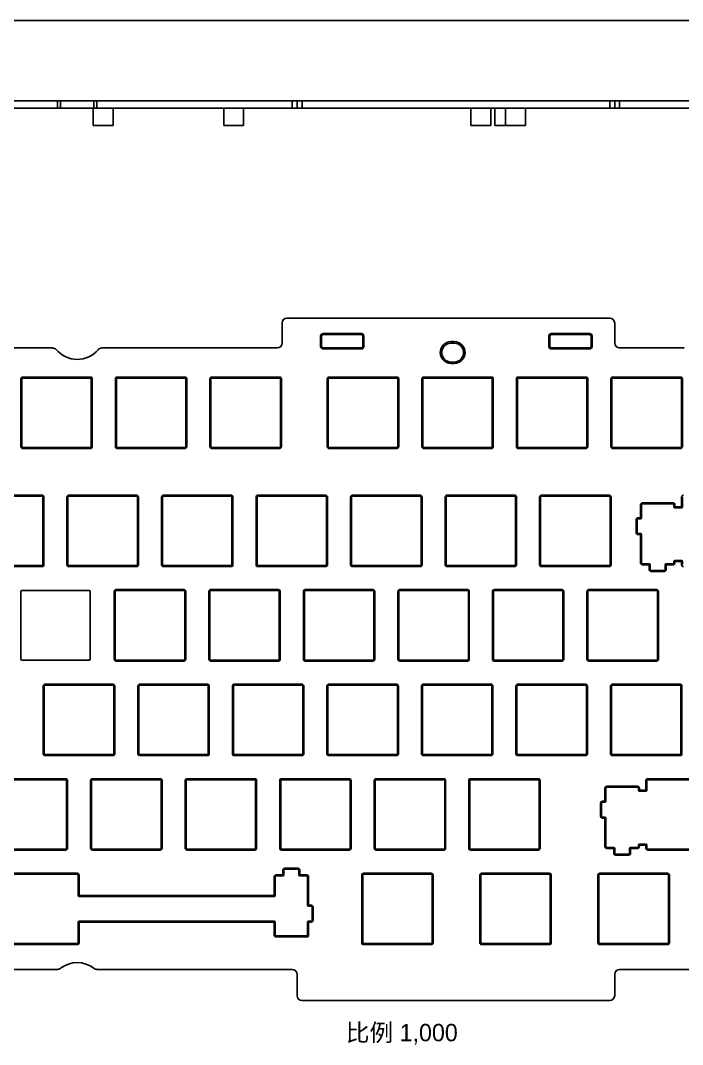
# Model space of a CAD drawing. Header units: millimetres. Extents: x 0 to 594, y 0 to 420.
# Drawn here: x 176 to 309.4, y 213.6 to 420 of the extents above; entities that cross this region are included whole.
import ezdxf

# ---------------------------------------------------------------- set-up
doc = ezdxf.new("R2010")
doc.units = ezdxf.units.MM
doc.header["$LTSCALE"] = 32.67
doc.layers.get('0').update_dxf_attribs({"linetype": 'CONTINUOUS'})
doc.styles.get("Standard").update_dxf_attribs({"font": ''})
doc.styles.get('Standard').set_extended_font_data('Isonorm LT Regular')

msp = doc.modelspace()

# ---------------------------------------------------------------- linework, layer by layer
at = {"color": 7, "linetype": 'Continuous'}
for p, q in [((0, 420), (594, 420)), ((45.51, 403.81), (482.67, 403.81)), ((183.44, 402.31), (183.44, 403.81)), ((184.05, 402.31), (184.05, 403.81)), ((190.77, 403.81), (190.77, 402.31)), ((191.38, 403.81), (191.38, 402.31)), ((230.71, 402.31), (230.71, 403.81)), ((231.71, 402.31), (231.71, 403.81)), ((232.71, 403.81), (232.71, 402.31)), ((294.71, 402.31), (294.71, 403.81)), ((295.71, 403.81), (295.71, 402.31)), ((296.71, 403.81), (296.71, 402.31)), ((45.51, 402.31), (482.67, 402.31)), ((190.63, 402.31), (190.63, 398.81)), ((194.63, 402.31), (194.63, 398.81)), ((216.94, 402.31), (216.94, 398.81)), ((220.94, 402.31), (220.94, 398.81)), ((266.74, 398.81), (266.74, 402.31)), ((270.74, 398.81), (270.74, 402.31)), ((271.57, 398.81), (271.57, 402.31)), ((273.73, 398.81), (273.73, 402.31)), ((277.73, 398.81), (277.73, 402.31)), ((190.63, 398.81), (194.63, 398.81)), ((216.94, 398.81), (220.94, 398.81)), ((266.74, 398.81), (270.74, 398.81)), ((271.57, 398.81), (273.57, 398.81)), ((273.73, 398.81), (277.73, 398.81)), ((229.71, 359.99), (294.71, 359.99)), ((228.71, 358.99), (228.71, 355)), ((295.71, 355), (295.71, 358.99)), ((236.46, 356.39), (236.46, 354.29)), ((236.66, 356.39), (236.46, 356.39)), ((236.66, 356.39), (236.66, 354.29)), ((236.96, 356.69), (236.96, 356.89)), ((244.66, 356.89), (236.96, 356.89)), ((244.66, 356.69), (236.96, 356.69)), ((244.66, 356.69), (244.66, 356.89)), ((244.96, 354.29), (244.96, 356.39)), ((244.96, 356.39), (245.16, 356.39)), ((245.16, 354.29), (245.16, 356.39)), ((262.76, 354.96), (262.76, 355.26)), ((262.76, 355.26), (263.36, 355.26)), ((263.36, 355.26), (263.36, 354.96)), ((282.46, 356.39), (282.46, 354.29)), ((282.66, 356.39), (282.46, 356.39)), ((282.66, 356.39), (282.66, 354.29)), ((282.96, 356.69), (282.96, 356.89)), ((290.66, 356.89), (282.96, 356.89)), ((290.66, 356.69), (282.96, 356.69)), ((290.66, 356.69), (290.66, 356.89)), ((290.96, 354.29), (290.96, 356.39)), ((290.96, 356.39), (291.16, 356.39)), ((291.16, 354.29), (291.16, 356.39)), ((182.43, 354), (163.92, 354)), ((227.71, 354), (192.39, 354)), ((236.66, 354.29), (236.46, 354.29)), ((236.96, 353.99), (236.96, 353.79)), ((236.96, 353.99), (244.66, 353.99)), ((236.96, 353.79), (244.66, 353.79)), ((244.66, 353.99), (244.66, 353.79)), ((244.96, 354.29), (245.16, 354.29)), ((262.76, 354.96), (263.36, 354.96)), ((282.66, 354.29), (282.46, 354.29)), ((282.96, 353.99), (282.96, 353.79)), ((282.96, 353.99), (290.66, 353.99)), ((282.96, 353.79), (290.66, 353.79)), ((290.66, 353.99), (290.66, 353.79)), ((290.96, 354.29), (291.16, 354.29)), ((309.7, 354), (296.71, 354)), ((262.76, 350.86), (262.76, 351.16)), ((263.36, 351.16), (262.76, 351.16)), ((263.36, 351.16), (263.36, 350.86)), ((263.36, 350.86), (262.76, 350.86)), ((176.04, 334.12), (176.04, 347.72)), ((176.04, 347.72), (176.24, 347.72)), ((176.24, 334.12), (176.24, 347.72)), ((176.44, 347.92), (176.44, 348.12)), ((176.44, 348.12), (190.04, 348.12)), ((176.44, 347.92), (190.04, 347.92)), ((190.04, 348.12), (190.04, 347.92)), ((190.24, 347.72), (190.24, 334.12)), ((190.24, 347.72), (190.44, 347.72)), ((190.44, 347.72), (190.44, 334.12)), ((195.09, 334.12), (195.09, 347.72)), ((195.09, 347.72), (195.29, 347.72)), ((195.29, 334.12), (195.29, 347.72)), ((195.49, 347.92), (195.49, 348.12)), ((195.49, 348.12), (209.09, 348.12)), ((195.49, 347.92), (209.09, 347.92)), ((209.09, 348.12), (209.09, 347.92)), ((209.29, 347.72), (209.29, 334.12)), ((209.29, 347.72), (209.49, 347.72)), ((209.49, 347.72), (209.49, 334.12)), ((214.14, 334.12), (214.14, 347.72)), ((214.14, 347.72), (214.34, 347.72)), ((214.34, 334.12), (214.34, 347.72)), ((214.54, 347.92), (214.54, 348.12)), ((214.54, 348.12), (228.14, 348.12)), ((214.54, 347.92), (228.14, 347.92)), ((228.14, 348.12), (228.14, 347.92)), ((228.34, 347.72), (228.34, 334.12)), ((228.34, 347.72), (228.54, 347.72)), ((228.54, 347.72), (228.54, 334.12)), ((237.8, 334.12), (237.8, 347.72)), ((237.8, 347.72), (238, 347.72)), ((238, 334.12), (238, 347.72)), ((238.2, 347.92), (238.2, 348.12)), ((238.2, 348.12), (251.8, 348.12)), ((238.2, 347.92), (251.8, 347.92)), ((251.8, 348.12), (251.8, 347.92)), ((252, 347.72), (252, 334.12)), ((252, 347.72), (252.2, 347.72)), ((252.2, 347.72), (252.2, 334.12)), ((256.85, 334.12), (256.85, 347.72)), ((256.85, 347.72), (257.05, 347.72)), ((257.05, 334.12), (257.05, 347.72)), ((257.25, 347.92), (257.25, 348.12)), ((257.25, 348.12), (270.85, 348.12)), ((257.25, 347.92), (270.85, 347.92)), ((270.85, 348.12), (270.85, 347.92)), ((271.05, 347.72), (271.05, 334.12)), ((271.05, 347.72), (271.25, 347.72)), ((271.25, 347.72), (271.25, 334.12)), ((275.9, 334.12), (275.9, 347.72)), ((275.9, 347.72), (276.1, 347.72)), ((276.1, 334.12), (276.1, 347.72)), ((276.3, 347.92), (276.3, 348.12)), ((276.3, 348.12), (289.9, 348.12)), ((276.3, 347.92), (289.9, 347.92)), ((289.9, 348.12), (289.9, 347.92)), ((290.1, 347.72), (290.1, 334.12)), ((290.1, 347.72), (290.3, 347.72)), ((290.3, 347.72), (290.3, 334.12)), ((294.95, 334.12), (294.95, 347.72)), ((294.95, 347.72), (295.15, 347.72)), ((295.15, 334.12), (295.15, 347.72)), ((295.35, 347.92), (295.35, 348.12)), ((295.35, 348.12), (308.95, 348.12)), ((295.35, 347.92), (308.95, 347.92)), ((308.95, 348.12), (308.95, 347.92)), ((309.15, 347.72), (309.15, 334.12)), ((309.15, 347.72), (309.35, 347.72)), ((309.35, 347.72), (309.35, 334.12)), ((176.24, 334.12), (176.04, 334.12)), ((176.44, 333.72), (176.44, 333.92)), ((190.04, 333.92), (176.44, 333.92)), ((190.04, 333.72), (176.44, 333.72)), ((190.04, 333.92), (190.04, 333.72)), ((190.44, 334.12), (190.24, 334.12)), ((195.29, 334.12), (195.09, 334.12)), ((195.49, 333.72), (195.49, 333.92)), ((209.09, 333.92), (195.49, 333.92)), ((209.09, 333.72), (195.49, 333.72)), ((209.09, 333.92), (209.09, 333.72)), ((209.49, 334.12), (209.29, 334.12)), ((214.34, 334.12), (214.14, 334.12)), ((214.54, 333.72), (214.54, 333.92)), ((228.14, 333.92), (214.54, 333.92)), ((228.14, 333.72), (214.54, 333.72)), ((228.14, 333.92), (228.14, 333.72)), ((228.54, 334.12), (228.34, 334.12)), ((238, 334.12), (237.8, 334.12)), ((238.2, 333.72), (238.2, 333.92)), ((251.8, 333.92), (238.2, 333.92)), ((251.8, 333.72), (238.2, 333.72)), ((251.8, 333.92), (251.8, 333.72)), ((252.2, 334.12), (252, 334.12)), ((257.05, 334.12), (256.85, 334.12)), ((257.25, 333.72), (257.25, 333.92)), ((270.85, 333.92), (257.25, 333.92)), ((270.85, 333.72), (257.25, 333.72)), ((270.85, 333.92), (270.85, 333.72)), ((271.25, 334.12), (271.05, 334.12)), ((276.1, 334.12), (275.9, 334.12)), ((276.3, 333.72), (276.3, 333.92)), ((289.9, 333.92), (276.3, 333.92)), ((289.9, 333.72), (276.3, 333.72)), ((289.9, 333.92), (289.9, 333.72)), ((290.3, 334.12), (290.1, 334.12)), ((295.15, 334.12), (294.95, 334.12)), ((295.35, 333.72), (295.35, 333.92)), ((308.95, 333.92), (295.35, 333.92)), ((308.95, 333.72), (295.35, 333.72)), ((308.95, 333.92), (308.95, 333.72)), ((309.35, 334.12), (309.15, 334.12)), ((166.69, 324.32), (180.29, 324.32)), ((166.69, 324.12), (180.29, 324.12)), ((180.29, 324.32), (180.29, 324.12)), ((185.74, 324.12), (185.74, 324.32)), ((185.74, 324.32), (199.34, 324.32)), ((185.74, 324.12), (199.34, 324.12)), ((199.34, 324.32), (199.34, 324.12)), ((204.79, 324.12), (204.79, 324.32)), ((204.79, 324.32), (218.39, 324.32)), ((204.79, 324.12), (218.39, 324.12)), ((218.39, 324.32), (218.39, 324.12)), ((223.84, 324.12), (223.84, 324.32)), ((223.84, 324.32), (237.44, 324.32)), ((223.84, 324.12), (237.44, 324.12)), ((237.44, 324.32), (237.44, 324.12)), ((242.89, 324.12), (242.89, 324.32)), ((242.89, 324.32), (256.49, 324.32)), ((242.89, 324.12), (256.49, 324.12)), ((256.49, 324.32), (256.49, 324.12)), ((261.94, 324.12), (261.94, 324.32)), ((261.94, 324.32), (275.54, 324.32)), ((261.94, 324.12), (275.54, 324.12)), ((275.54, 324.32), (275.54, 324.12)), ((280.99, 324.12), (280.99, 324.32)), ((280.99, 324.32), (294.59, 324.32)), ((280.99, 324.12), (294.59, 324.12)), ((294.59, 324.32), (294.59, 324.12)), ((180.49, 323.92), (180.49, 310.32)), ((180.49, 323.92), (180.69, 323.92)), ((180.69, 323.92), (180.69, 310.32)), ((185.34, 310.32), (185.34, 323.92)), ((185.34, 323.92), (185.54, 323.92)), ((185.54, 310.32), (185.54, 323.92)), ((199.54, 323.92), (199.54, 310.32)), ((199.54, 323.92), (199.74, 323.92)), ((199.74, 323.92), (199.74, 310.32)), ((204.39, 310.32), (204.39, 323.92)), ((204.39, 323.92), (204.59, 323.92)), ((204.59, 310.32), (204.59, 323.92)), ((218.59, 323.92), (218.59, 310.32)), ((218.59, 323.92), (218.79, 323.92)), ((218.79, 323.92), (218.79, 310.32)), ((223.44, 310.32), (223.44, 323.92)), ((223.44, 323.92), (223.64, 323.92)), ((223.64, 310.32), (223.64, 323.92)), ((237.64, 323.92), (237.64, 310.32)), ((237.64, 323.92), (237.84, 323.92)), ((237.84, 323.92), (237.84, 310.32)), ((242.49, 310.32), (242.49, 323.92)), ((242.49, 323.92), (242.69, 323.92)), ((242.69, 310.32), (242.69, 323.92)), ((256.69, 323.92), (256.69, 310.32)), ((256.69, 323.92), (256.89, 323.92)), ((256.89, 323.92), (256.89, 310.32)), ((261.54, 310.32), (261.54, 323.92)), ((261.54, 323.92), (261.74, 323.92)), ((261.74, 310.32), (261.74, 323.92)), ((275.74, 323.92), (275.74, 310.32)), ((275.74, 323.92), (275.94, 323.92)), ((275.94, 323.92), (275.94, 310.32)), ((280.59, 310.32), (280.59, 323.92)), ((280.59, 323.92), (280.79, 323.92)), ((280.79, 310.32), (280.79, 323.92)), ((294.79, 323.92), (294.79, 310.32)), ((294.79, 323.92), (294.99, 323.92)), ((294.99, 323.92), (294.99, 310.32)), ((300.91, 322.38), (301.11, 322.38)), ((300.91, 322.38), (300.91, 319.58)), ((301.11, 322.38), (301.11, 319.78)), ((307.46, 322.78), (301.31, 322.78)), ((301.31, 322.58), (301.31, 322.78)), ((307.46, 322.58), (301.31, 322.58)), ((307.46, 322.78), (307.46, 322.58)), ((307.66, 322.38), (307.86, 322.38)), ((307.66, 321.98), (307.66, 322.38)), ((307.86, 321.78), (307.86, 322.38)), ((309.18, 323.92), (309.18, 321.78)), ((309.18, 323.92), (309.38, 323.92)), ((309.38, 323.92), (309.38, 321.98)), ((309.38, 321.98), (307.66, 321.98)), ((309.18, 321.78), (307.86, 321.78)), ((300.03, 319.38), (300.23, 319.38)), ((300.03, 319.38), (300.03, 316.77)), ((300.23, 319.38), (300.23, 316.77)), ((301.11, 319.78), (300.43, 319.78)), ((300.43, 319.58), (300.43, 319.78)), ((300.91, 319.58), (300.43, 319.58)), ((300.23, 316.77), (300.03, 316.77)), ((300.43, 316.57), (300.91, 316.57)), ((300.43, 316.37), (300.43, 316.57)), ((300.43, 316.37), (301.11, 316.37)), ((300.91, 316.57), (300.91, 310.67)), ((301.11, 316.37), (301.11, 310.67)), ((180.29, 310.12), (166.69, 310.12)), ((180.29, 309.92), (166.69, 309.92)), ((180.29, 310.12), (180.29, 309.92)), ((180.69, 310.32), (180.49, 310.32)), ((185.54, 310.32), (185.34, 310.32)), ((185.74, 309.92), (185.74, 310.12)), ((199.34, 310.12), (185.74, 310.12)), ((199.34, 309.92), (185.74, 309.92)), ((199.34, 310.12), (199.34, 309.92)), ((199.74, 310.32), (199.54, 310.32)), ((204.59, 310.32), (204.39, 310.32)), ((204.79, 309.92), (204.79, 310.12)), ((218.39, 310.12), (204.79, 310.12)), ((218.39, 309.92), (204.79, 309.92)), ((218.39, 310.12), (218.39, 309.92)), ((218.79, 310.32), (218.59, 310.32)), ((223.64, 310.32), (223.44, 310.32)), ((223.84, 309.92), (223.84, 310.12)), ((237.44, 310.12), (223.84, 310.12)), ((237.44, 309.92), (223.84, 309.92)), ((237.44, 310.12), (237.44, 309.92)), ((237.84, 310.32), (237.64, 310.32)), ((242.69, 310.32), (242.49, 310.32)), ((242.89, 309.92), (242.89, 310.12)), ((256.49, 310.12), (242.89, 310.12)), ((256.49, 309.92), (242.89, 309.92)), ((256.49, 310.12), (256.49, 309.92)), ((256.89, 310.32), (256.69, 310.32)), ((261.74, 310.32), (261.54, 310.32)), ((261.94, 309.92), (261.94, 310.12)), ((275.54, 310.12), (261.94, 310.12)), ((275.54, 309.92), (261.94, 309.92)), ((275.54, 310.12), (275.54, 309.92)), ((275.94, 310.32), (275.74, 310.32)), ((280.79, 310.32), (280.59, 310.32)), ((280.99, 309.92), (280.99, 310.12)), ((294.59, 310.12), (280.99, 310.12)), ((294.59, 309.92), (280.99, 309.92)), ((294.59, 310.12), (294.59, 309.92)), ((294.99, 310.32), (294.79, 310.32)), ((301.11, 310.67), (300.91, 310.67)), ((301.31, 310.47), (302.68, 310.47)), ((301.31, 310.27), (301.31, 310.47)), ((301.31, 310.27), (302.88, 310.27)), ((302.68, 310.47), (302.68, 309.32)), ((302.88, 310.27), (302.88, 309.32)), ((305.88, 310.27), (307.46, 310.27)), ((305.88, 309.32), (305.88, 310.27)), ((306.08, 310.47), (307.46, 310.47)), ((306.08, 309.32), (306.08, 310.47)), ((307.46, 310.47), (307.46, 310.27)), ((307.66, 310.92), (309.38, 310.92)), ((307.66, 310.67), (307.66, 310.92)), ((307.86, 310.67), (307.66, 310.67)), ((307.86, 311.12), (309.18, 311.12)), ((307.86, 310.67), (307.86, 311.12)), ((309.18, 311.12), (309.18, 310.32)), ((309.38, 310.32), (309.18, 310.32)), ((309.38, 310.92), (309.38, 310.32)), ((302.88, 309.32), (302.68, 309.32)), ((303.08, 309.12), (305.68, 309.12)), ((303.08, 308.92), (303.08, 309.12)), ((303.08, 308.92), (305.68, 308.92)), ((305.68, 309.12), (305.68, 308.92)), ((306.08, 309.32), (305.88, 309.32)), ((176.02, 304.87), (176.02, 291.27)), ((189.82, 305.07), (176.22, 305.07)), ((190.02, 291.27), (190.02, 304.87)), ((194.87, 291.27), (194.87, 304.87)), ((194.87, 304.87), (195.07, 304.87)), ((195.07, 291.27), (195.07, 304.87)), ((195.27, 305.07), (195.27, 305.27)), ((195.27, 305.27), (208.87, 305.27)), ((195.27, 305.07), (208.87, 305.07)), ((208.87, 305.27), (208.87, 305.07)), ((209.07, 304.87), (209.07, 291.27)), ((209.07, 304.87), (209.27, 304.87)), ((209.27, 304.87), (209.27, 291.27)), ((213.92, 291.27), (213.92, 304.87)), ((213.92, 304.87), (214.12, 304.87)), ((214.12, 291.27), (214.12, 304.87)), ((214.32, 305.07), (214.32, 305.27)), ((214.32, 305.27), (227.92, 305.27)), ((214.32, 305.07), (227.92, 305.07)), ((227.92, 305.27), (227.92, 305.07)), ((228.12, 304.87), (228.12, 291.27)), ((228.12, 304.87), (228.32, 304.87)), ((228.32, 304.87), (228.32, 291.27)), ((232.97, 291.27), (232.97, 304.87)), ((232.97, 304.87), (233.17, 304.87)), ((233.17, 291.27), (233.17, 304.87)), ((233.37, 305.07), (233.37, 305.27)), ((233.37, 305.27), (246.97, 305.27)), ((233.37, 305.07), (246.97, 305.07)), ((246.97, 305.27), (246.97, 305.07)), ((247.17, 304.87), (247.17, 291.27)), ((247.17, 304.87), (247.37, 304.87)), ((247.37, 304.87), (247.37, 291.27)), ((252.02, 291.27), (252.02, 304.87)), ((252.02, 304.87), (252.22, 304.87)), ((252.22, 291.27), (252.22, 304.87)), ((252.42, 305.07), (252.42, 305.27)), ((252.42, 305.27), (266.02, 305.27)), ((252.42, 305.07), (266.02, 305.07)), ((266.02, 305.27), (266.02, 305.07)), ((266.22, 304.87), (266.22, 291.27)), ((266.22, 304.87), (266.42, 304.87)), ((266.42, 304.87), (266.42, 291.27)), ((271.07, 291.27), (271.07, 304.87)), ((271.07, 304.87), (271.27, 304.87)), ((271.27, 291.27), (271.27, 304.87)), ((271.47, 305.07), (271.47, 305.27)), ((271.47, 305.27), (285.07, 305.27)), ((271.47, 305.07), (285.07, 305.07)), ((285.07, 305.27), (285.07, 305.07)), ((285.27, 304.87), (285.47, 304.87)), ((285.27, 304.87), (285.27, 291.27)), ((285.47, 304.87), (285.47, 291.27)), ((290.12, 304.87), (290.32, 304.87)), ((290.12, 291.27), (290.12, 304.87)), ((290.32, 291.27), (290.32, 304.87)), ((290.52, 305.27), (304.12, 305.27)), ((290.52, 305.07), (290.52, 305.27)), ((290.52, 305.07), (304.12, 305.07)), ((304.12, 305.27), (304.12, 305.07)), ((304.32, 304.87), (304.52, 304.87)), ((304.32, 304.87), (304.32, 291.27)), ((304.52, 304.87), (304.52, 291.27)), ((176.22, 291.07), (189.82, 291.07)), ((195.07, 291.27), (194.87, 291.27)), ((195.27, 290.87), (195.27, 291.07)), ((208.87, 291.07), (195.27, 291.07)), ((208.87, 291.07), (208.87, 290.87)), ((209.27, 291.27), (209.07, 291.27)), ((214.12, 291.27), (213.92, 291.27)), ((214.32, 290.87), (214.32, 291.07)), ((227.92, 291.07), (214.32, 291.07)), ((227.92, 291.07), (227.92, 290.87)), ((228.32, 291.27), (228.12, 291.27)), ((233.17, 291.27), (232.97, 291.27)), ((233.37, 290.87), (233.37, 291.07)), ((246.97, 291.07), (233.37, 291.07)), ((246.97, 291.07), (246.97, 290.87)), ((247.37, 291.27), (247.17, 291.27)), ((252.22, 291.27), (252.02, 291.27)), ((252.42, 290.87), (252.42, 291.07)), ((266.02, 291.07), (252.42, 291.07)), ((266.02, 291.07), (266.02, 290.87)), ((266.42, 291.27), (266.22, 291.27)), ((271.27, 291.27), (271.07, 291.27)), ((285.07, 291.07), (271.47, 291.07)), ((271.47, 290.87), (271.47, 291.07)), ((285.07, 291.07), (285.07, 290.87)), ((285.47, 291.27), (285.27, 291.27)), ((290.32, 291.27), (290.12, 291.27)), ((304.12, 291.07), (290.52, 291.07)), ((290.52, 290.87), (290.52, 291.07)), ((304.12, 291.07), (304.12, 290.87)), ((304.52, 291.27), (304.32, 291.27)), ((208.87, 290.87), (195.27, 290.87)), ((227.92, 290.87), (214.32, 290.87)), ((246.97, 290.87), (233.37, 290.87)), ((266.02, 290.87), (252.42, 290.87)), ((285.07, 290.87), (271.47, 290.87)), ((304.12, 290.87), (290.52, 290.87)), ((180.57, 272.22), (180.57, 285.82)), ((180.57, 285.82), (180.77, 285.82)), ((180.77, 272.22), (180.77, 285.82)), ((180.97, 286.02), (180.97, 286.22)), ((180.97, 286.22), (194.57, 286.22)), ((180.97, 286.02), (194.57, 286.02)), ((194.57, 286.22), (194.57, 286.02)), ((194.77, 285.82), (194.77, 272.22)), ((194.77, 285.82), (194.97, 285.82)), ((194.97, 285.82), (194.97, 272.22)), ((199.62, 272.22), (199.62, 285.82)), ((199.62, 285.82), (199.82, 285.82)), ((199.82, 272.22), (199.82, 285.82)), ((200.02, 286.02), (200.02, 286.22)), ((200.02, 286.22), (213.62, 286.22)), ((200.02, 286.02), (213.62, 286.02)), ((213.62, 286.22), (213.62, 286.02)), ((213.82, 285.82), (213.82, 272.22)), ((213.82, 285.82), (214.02, 285.82)), ((214.02, 285.82), (214.02, 272.22)), ((218.67, 272.22), (218.67, 285.82)), ((218.67, 285.82), (218.87, 285.82)), ((218.87, 272.22), (218.87, 285.82)), ((219.07, 286.02), (219.07, 286.22)), ((219.07, 286.22), (232.67, 286.22)), ((219.07, 286.02), (232.67, 286.02)), ((232.67, 286.22), (232.67, 286.02)), ((232.87, 285.82), (232.87, 272.22)), ((232.87, 285.82), (233.07, 285.82)), ((233.07, 285.82), (233.07, 272.22)), ((237.72, 272.22), (237.72, 285.82)), ((237.72, 285.82), (237.92, 285.82)), ((237.92, 272.22), (237.92, 285.82)), ((238.12, 286.02), (238.12, 286.22)), ((238.12, 286.22), (251.72, 286.22)), ((238.12, 286.02), (251.72, 286.02)), ((251.72, 286.22), (251.72, 286.02)), ((251.92, 285.82), (251.92, 272.22)), ((251.92, 285.82), (252.12, 285.82)), ((252.12, 285.82), (252.12, 272.22)), ((256.77, 272.22), (256.77, 285.82)), ((256.77, 285.82), (256.97, 285.82)), ((256.97, 272.22), (256.97, 285.82)), ((257.17, 286.02), (257.17, 286.22)), ((257.17, 286.22), (270.77, 286.22)), ((257.17, 286.02), (270.77, 286.02)), ((270.77, 286.22), (270.77, 286.02)), ((270.97, 285.82), (271.17, 285.82)), ((270.97, 285.82), (270.97, 272.22)), ((271.17, 285.82), (271.17, 272.22)), ((275.82, 285.82), (276.02, 285.82)), ((275.82, 272.22), (275.82, 285.82)), ((276.02, 272.22), (276.02, 285.82)), ((276.22, 286.22), (289.82, 286.22)), ((276.22, 286.02), (276.22, 286.22)), ((276.22, 286.02), (289.82, 286.02)), ((289.82, 286.22), (289.82, 286.02)), ((290.02, 285.82), (290.22, 285.82)), ((290.02, 285.82), (290.02, 272.22)), ((290.22, 285.82), (290.22, 272.22)), ((294.87, 285.82), (295.07, 285.82)), ((294.87, 285.82), (294.87, 272.22)), ((295.07, 285.82), (295.07, 272.22)), ((308.87, 286.22), (295.27, 286.22)), ((295.27, 286.02), (295.27, 286.22)), ((308.87, 286.02), (295.27, 286.02)), ((308.87, 286.22), (308.87, 286.02)), ((309.07, 285.82), (309.27, 285.82)), ((309.07, 272.22), (309.07, 285.82)), ((309.27, 272.22), (309.27, 285.82)), ((180.77, 272.22), (180.57, 272.22)), ((180.97, 271.82), (180.97, 272.02)), ((194.57, 272.02), (180.97, 272.02)), ((194.57, 271.82), (180.97, 271.82)), ((194.57, 272.02), (194.57, 271.82)), ((194.97, 272.22), (194.77, 272.22)), ((199.82, 272.22), (199.62, 272.22)), ((200.02, 271.82), (200.02, 272.02)), ((213.62, 272.02), (200.02, 272.02)), ((213.62, 271.82), (200.02, 271.82)), ((213.62, 272.02), (213.62, 271.82)), ((214.02, 272.22), (213.82, 272.22)), ((218.87, 272.22), (218.67, 272.22)), ((219.07, 271.82), (219.07, 272.02)), ((232.67, 272.02), (219.07, 272.02)), ((232.67, 271.82), (219.07, 271.82)), ((232.67, 272.02), (232.67, 271.82)), ((233.07, 272.22), (232.87, 272.22)), ((237.92, 272.22), (237.72, 272.22)), ((238.12, 271.82), (238.12, 272.02)), ((251.72, 272.02), (238.12, 272.02)), ((251.72, 271.82), (238.12, 271.82)), ((251.72, 272.02), (251.72, 271.82)), ((252.12, 272.22), (251.92, 272.22)), ((256.97, 272.22), (256.77, 272.22)), ((270.77, 272.02), (257.17, 272.02)), ((257.17, 271.82), (257.17, 272.02)), ((270.77, 271.82), (257.17, 271.82)), ((270.77, 272.02), (270.77, 271.82)), ((271.17, 272.22), (270.97, 272.22)), ((276.02, 272.22), (275.82, 272.22)), ((289.82, 272.02), (276.22, 272.02)), ((276.22, 271.82), (276.22, 272.02)), ((289.82, 271.82), (276.22, 271.82)), ((289.82, 272.02), (289.82, 271.82)), ((290.22, 272.22), (290.02, 272.22)), ((295.07, 272.22), (294.87, 272.22)), ((295.27, 272.02), (308.87, 272.02)), ((295.27, 271.82), (295.27, 272.02)), ((295.27, 271.82), (308.87, 271.82)), ((308.87, 272.02), (308.87, 271.82)), ((309.27, 272.22), (309.07, 272.22)), ((171.45, 267.17), (185.05, 267.17)), ((171.45, 266.97), (185.05, 266.97)), ((185.05, 267.17), (185.05, 266.97)), ((185.25, 266.77), (185.25, 253.17)), ((185.25, 266.77), (185.45, 266.77)), ((185.45, 266.77), (185.45, 253.17)), ((190.1, 253.17), (190.1, 266.77)), ((190.1, 266.77), (190.3, 266.77)), ((190.3, 253.17), (190.3, 266.77)), ((190.5, 266.97), (190.5, 267.17)), ((190.5, 267.17), (204.1, 267.17)), ((190.5, 266.97), (204.1, 266.97)), ((204.1, 267.17), (204.1, 266.97)), ((204.3, 266.77), (204.3, 253.17)), ((204.3, 266.77), (204.5, 266.77)), ((204.5, 266.77), (204.5, 253.17)), ((209.15, 253.17), (209.15, 266.77)), ((209.15, 266.77), (209.35, 266.77)), ((209.35, 253.17), (209.35, 266.77)), ((209.55, 266.97), (209.55, 267.17)), ((209.55, 267.17), (223.15, 267.17)), ((209.55, 266.97), (223.15, 266.97)), ((223.15, 267.17), (223.15, 266.97)), ((223.35, 266.77), (223.35, 253.17)), ((223.35, 266.77), (223.55, 266.77)), ((223.55, 266.77), (223.55, 253.17)), ((228.2, 253.17), (228.2, 266.77)), ((228.2, 266.77), (228.4, 266.77)), ((228.4, 253.17), (228.4, 266.77)), ((228.6, 266.97), (228.6, 267.17)), ((228.6, 267.17), (242.2, 267.17)), ((228.6, 266.97), (242.2, 266.97)), ((242.2, 267.17), (242.2, 266.97)), ((242.4, 266.77), (242.4, 253.17)), ((242.4, 266.77), (242.6, 266.77)), ((242.6, 266.77), (242.6, 253.17)), ((247.25, 253.17), (247.25, 266.77)), ((247.25, 266.77), (247.45, 266.77)), ((247.45, 253.17), (247.45, 266.77)), ((247.65, 266.97), (247.65, 267.17)), ((247.65, 267.17), (261.25, 267.17)), ((247.65, 266.97), (261.25, 266.97)), ((261.25, 267.17), (261.25, 266.97)), ((261.45, 266.77), (261.65, 266.77)), ((261.45, 266.77), (261.45, 253.17)), ((261.65, 266.77), (261.65, 253.17)), ((266.3, 266.77), (266.5, 266.77)), ((266.3, 253.17), (266.3, 266.77)), ((266.5, 253.17), (266.5, 266.77)), ((266.7, 267.17), (280.3, 267.17)), ((266.7, 266.97), (266.7, 267.17)), ((266.7, 266.97), (280.3, 266.97)), ((280.3, 267.17), (280.3, 266.97)), ((280.5, 266.77), (280.7, 266.77)), ((280.5, 266.77), (280.5, 253.17)), ((280.7, 266.77), (280.7, 253.17)), ((302.22, 266.77), (302.02, 266.77)), ((302.02, 266.77), (302.02, 264.63)), ((302.22, 266.77), (302.22, 264.83)), ((316.02, 267.17), (302.42, 267.17)), ((302.42, 266.97), (302.42, 267.17)), ((316.02, 266.97), (302.42, 266.97)), ((293.94, 265.23), (293.74, 265.23)), ((293.74, 265.23), (293.74, 262.43)), ((293.94, 265.23), (293.94, 262.63)), ((300.29, 265.63), (294.14, 265.63)), ((294.14, 265.43), (294.14, 265.63)), ((300.29, 265.43), (294.14, 265.43)), ((300.29, 265.43), (300.29, 265.63)), ((300.49, 265.23), (300.69, 265.23)), ((300.49, 264.83), (300.49, 265.23)), ((302.22, 264.83), (300.49, 264.83)), ((300.69, 264.83), (300.69, 265.23)), ((302.02, 264.63), (300.69, 264.63)), ((293.07, 262.23), (292.87, 262.23)), ((292.87, 262.23), (292.87, 259.62)), ((293.07, 262.23), (293.07, 259.62)), ((293.94, 262.63), (293.27, 262.63)), ((293.27, 262.43), (293.27, 262.63)), ((293.74, 262.43), (293.27, 262.43)), ((293.07, 259.62), (292.87, 259.62)), ((293.27, 259.42), (293.74, 259.42)), ((293.27, 259.42), (293.27, 259.22)), ((293.27, 259.22), (293.94, 259.22)), ((293.74, 259.42), (293.74, 253.52)), ((293.94, 259.22), (293.94, 253.52)), ((300.69, 253.97), (302.02, 253.97)), ((300.69, 253.52), (300.69, 253.97)), ((185.05, 252.97), (171.45, 252.97)), ((185.05, 252.77), (171.45, 252.77)), ((185.05, 252.97), (185.05, 252.77)), ((185.45, 253.17), (185.25, 253.17)), ((190.3, 253.17), (190.1, 253.17)), ((190.5, 252.77), (190.5, 252.97)), ((204.1, 252.97), (190.5, 252.97)), ((204.1, 252.77), (190.5, 252.77)), ((204.1, 252.97), (204.1, 252.77)), ((204.5, 253.17), (204.3, 253.17)), ((209.35, 253.17), (209.15, 253.17)), ((209.55, 252.77), (209.55, 252.97)), ((223.15, 252.97), (209.55, 252.97)), ((223.15, 252.77), (209.55, 252.77)), ((223.15, 252.97), (223.15, 252.77)), ((223.55, 253.17), (223.35, 253.17)), ((228.4, 253.17), (228.2, 253.17)), ((228.6, 252.77), (228.6, 252.97)), ((242.2, 252.97), (228.6, 252.97)), ((242.2, 252.77), (228.6, 252.77)), ((242.2, 252.97), (242.2, 252.77)), ((242.6, 253.17), (242.4, 253.17)), ((247.45, 253.17), (247.25, 253.17)), ((261.25, 252.97), (247.65, 252.97)), ((247.65, 252.77), (247.65, 252.97)), ((261.25, 252.77), (247.65, 252.77)), ((261.25, 252.97), (261.25, 252.77)), ((261.65, 253.17), (261.45, 253.17)), ((266.5, 253.17), (266.3, 253.17)), ((280.3, 252.97), (266.7, 252.97)), ((266.7, 252.77), (266.7, 252.97)), ((280.3, 252.77), (266.7, 252.77)), ((280.3, 252.97), (280.3, 252.77)), ((280.7, 253.17), (280.5, 253.17)), ((293.94, 253.52), (293.74, 253.52)), ((294.14, 253.32), (295.52, 253.32)), ((294.14, 253.32), (294.14, 253.12)), ((294.14, 253.12), (295.72, 253.12)), ((295.52, 253.32), (295.52, 252.17)), ((295.72, 252.17), (295.52, 252.17)), ((295.72, 253.12), (295.72, 252.17)), ((295.92, 251.97), (298.52, 251.97)), ((295.92, 251.97), (295.92, 251.77)), ((298.52, 251.97), (298.52, 251.77)), ((298.72, 253.12), (300.29, 253.12)), ((298.72, 252.17), (298.72, 253.12)), ((298.72, 252.17), (298.92, 252.17)), ((298.92, 253.32), (300.29, 253.32)), ((298.92, 252.17), (298.92, 253.32)), ((300.29, 253.32), (300.29, 253.12)), ((300.49, 253.77), (302.22, 253.77)), ((300.49, 253.52), (300.49, 253.77)), ((300.49, 253.52), (300.69, 253.52)), ((302.02, 253.77), (302.02, 253.17)), ((302.22, 253.17), (302.02, 253.17)), ((302.22, 253.77), (302.22, 253.17)), ((302.42, 252.97), (316.02, 252.97)), ((302.42, 252.97), (302.42, 252.77)), ((302.42, 252.77), (316.02, 252.77)), ((295.92, 251.77), (298.52, 251.77)), ((187.37, 248.12), (173.77, 248.12)), ((187.37, 247.92), (173.77, 247.92)), ((187.37, 248.12), (187.37, 247.92)), ((187.57, 243.62), (187.57, 247.72)), ((187.57, 247.72), (187.77, 247.72)), ((187.77, 243.42), (187.77, 247.72)), ((227.49, 247.58), (227.49, 247.78)), ((229.07, 247.78), (227.49, 247.78)), ((228.87, 248.73), (228.87, 247.58)), ((228.87, 248.73), (229.07, 248.73)), ((229.07, 248.73), (229.07, 247.78)), ((229.27, 248.93), (229.27, 249.13)), ((231.87, 249.13), (229.27, 249.13)), ((231.87, 248.93), (229.27, 248.93)), ((231.87, 249.13), (231.87, 248.93)), ((232.07, 247.78), (232.07, 248.73)), ((232.07, 248.73), (232.27, 248.73)), ((233.64, 247.78), (232.07, 247.78)), ((232.27, 247.58), (232.27, 248.73)), ((233.64, 247.78), (233.64, 247.58)), ((244.73, 247.72), (244.93, 247.72)), ((244.73, 247.72), (244.73, 234.12)), ((244.93, 247.72), (244.93, 234.12)), ((258.73, 248.12), (245.13, 248.12)), ((245.13, 247.92), (245.13, 248.12)), ((258.73, 247.92), (245.13, 247.92)), ((258.73, 248.12), (258.73, 247.92)), ((258.93, 247.72), (259.13, 247.72)), ((258.93, 234.12), (258.93, 247.72)), ((259.13, 234.12), (259.13, 247.72)), ((268.53, 247.72), (268.73, 247.72)), ((268.53, 247.72), (268.53, 234.12)), ((268.73, 247.72), (268.73, 234.12)), ((282.53, 248.12), (268.93, 248.12)), ((268.93, 247.92), (268.93, 248.12)), ((282.53, 247.92), (268.93, 247.92)), ((282.53, 248.12), (282.53, 247.92)), ((282.73, 247.72), (282.93, 247.72)), ((282.73, 234.12), (282.73, 247.72)), ((282.93, 234.12), (282.93, 247.72)), ((292.33, 247.72), (292.53, 247.72)), ((292.33, 247.72), (292.33, 234.12)), ((292.53, 247.72), (292.53, 234.12)), ((306.33, 248.12), (292.73, 248.12)), ((292.73, 247.92), (292.73, 248.12)), ((306.33, 247.92), (292.73, 247.92)), ((306.33, 248.12), (306.33, 247.92)), ((306.53, 247.72), (306.73, 247.72)), ((306.53, 234.12), (306.53, 247.72)), ((306.73, 234.12), (306.73, 247.72)), ((227.09, 247.38), (227.29, 247.38)), ((227.09, 247.38), (227.09, 243.42)), ((227.29, 247.38), (227.29, 243.62)), ((228.87, 247.58), (227.49, 247.58)), ((233.64, 247.58), (232.27, 247.58)), ((233.84, 247.38), (234.04, 247.38)), ((233.84, 241.68), (233.84, 247.38)), ((234.04, 241.48), (234.04, 247.38)), ((187.57, 243.62), (227.29, 243.62)), ((227.09, 243.42), (187.77, 243.42)), ((234.52, 241.68), (233.84, 241.68)), ((234.52, 241.68), (234.52, 241.48)), ((234.52, 241.48), (234.04, 241.48)), ((234.72, 241.28), (234.92, 241.28)), ((234.72, 238.67), (234.72, 241.28)), ((234.92, 238.67), (234.92, 241.28)), ((187.57, 234.12), (187.57, 238.22)), ((187.57, 238.22), (227.29, 238.22)), ((187.77, 234.12), (187.77, 238.42)), ((187.77, 238.42), (227.09, 238.42)), ((227.09, 238.42), (227.09, 235.67)), ((227.29, 238.22), (227.29, 235.67)), ((233.84, 238.27), (234.52, 238.27)), ((233.84, 235.67), (233.84, 238.27)), ((234.04, 238.47), (234.52, 238.47)), ((234.04, 235.67), (234.04, 238.47)), ((234.52, 238.47), (234.52, 238.27)), ((234.92, 238.67), (234.72, 238.67)), ((227.29, 235.67), (227.09, 235.67)), ((227.49, 235.47), (233.64, 235.47)), ((227.49, 235.27), (227.49, 235.47)), ((233.64, 235.47), (233.64, 235.27)), ((234.04, 235.67), (233.84, 235.67)), ((173.77, 233.92), (187.37, 233.92)), ((173.77, 233.72), (187.37, 233.72)), ((187.37, 233.92), (187.37, 233.72)), ((187.77, 234.12), (187.57, 234.12)), ((227.49, 235.27), (233.64, 235.27)), ((244.93, 234.12), (244.73, 234.12)), ((245.13, 233.92), (258.73, 233.92)), ((245.13, 233.72), (245.13, 233.92)), ((245.13, 233.72), (258.73, 233.72)), ((258.73, 233.92), (258.73, 233.72)), ((259.13, 234.12), (258.93, 234.12)), ((268.73, 234.12), (268.53, 234.12)), ((268.93, 233.92), (282.53, 233.92)), ((268.93, 233.72), (268.93, 233.92)), ((268.93, 233.72), (282.53, 233.72)), ((282.53, 233.92), (282.53, 233.72)), ((282.93, 234.12), (282.73, 234.12)), ((292.53, 234.12), (292.33, 234.12)), ((292.73, 233.92), (306.33, 233.92)), ((292.73, 233.72), (292.73, 233.92)), ((292.73, 233.72), (306.33, 233.72)), ((306.33, 233.92), (306.33, 233.72)), ((306.73, 234.12), (306.53, 234.12)), ((131.86, 228.74), (183.44, 228.74)), ((191.38, 228.74), (230.71, 228.74)), ((231.71, 227.74), (231.71, 223.46)), ((295.71, 223.46), (295.71, 227.74)), ((296.71, 228.74), (336.24, 228.74)), ((232.71, 222.46), (294.71, 222.46))]:
    msp.add_line(p, q, dxfattribs=at)
for centre, radius, start, end in [((229.71, 358.99), 1, 90, 180), ((294.71, 358.99), 1, 0, 90), ((236.96, 356.39), 0.5, 90, 179.9999), ((236.96, 356.39), 0.3, 90, 180), ((244.66, 356.39), 0.5, 0, 89.9999), ((244.66, 356.39), 0.3, 0, 90), ((262.76, 353.06), 2.2, 90, 270), ((263.36, 353.06), 2.2, 270, 90), ((282.96, 356.39), 0.5, 90, 179.9999), ((282.96, 356.39), 0.3, 90, 180), ((290.66, 356.39), 0.5, 0, 89.9999), ((290.66, 356.39), 0.3, 0, 90), ((182.43, 353), 1, 40.0457, 90), ((187.41, 357.18), 5.5, 220.0457, 319.9543), ((192.39, 353), 1, 90, 139.9543), ((227.71, 355), 1, 270, 360), ((236.96, 354.29), 0.5, 180, 269.9999), ((236.96, 354.29), 0.3, 180, 270), ((244.66, 354.29), 0.5, 270, 359.9999), ((244.66, 354.29), 0.3, 270, 360), ((262.76, 353.06), 1.9, 90, 270), ((263.36, 353.06), 1.9, 270, 90), ((282.96, 354.29), 0.5, 180, 269.9999), ((282.96, 354.29), 0.3, 180, 270), ((290.66, 354.29), 0.5, 270, 359.9999), ((290.66, 354.29), 0.3, 270, 360), ((296.71, 355), 1, 180, 270), ((176.44, 347.72), 0.4, 90.0008, 179.9992), ((176.44, 347.72), 0.2, 90, 180), ((190.04, 347.72), 0.4, 0.0008, 89.9992), ((190.04, 347.72), 0.2, 0.0001, 90), ((195.49, 347.72), 0.4, 90.0008, 179.9992), ((195.49, 347.72), 0.2, 90.0001, 180), ((209.09, 347.72), 0.4, 0.0008, 89.9992), ((209.09, 347.72), 0.2, 0.0001, 90), ((214.54, 347.72), 0.4, 90.0008, 179.9992), ((214.54, 347.72), 0.2, 90, 180), ((228.14, 347.72), 0.4, 0.0008, 89.9992), ((228.14, 347.72), 0.2, 0.0001, 90), ((238.2, 347.72), 0.4, 90.0008, 179.9992), ((238.2, 347.72), 0.2, 90, 180), ((251.8, 347.72), 0.4, 0.0008, 89.9992), ((251.8, 347.72), 0.2, 0.0001, 90), ((257.25, 347.72), 0.4, 90.0008, 179.9992), ((257.25, 347.72), 0.2, 90.0001, 180), ((270.85, 347.72), 0.4, 0.0008, 89.9992), ((270.85, 347.72), 0.2, 0.0001, 90), ((276.3, 347.72), 0.4, 90.0008, 179.9992), ((276.3, 347.72), 0.2, 90.0001, 180), ((289.9, 347.72), 0.4, 0.0008, 89.9992), ((289.9, 347.72), 0.2, 0.0001, 90), ((295.35, 347.72), 0.4, 90.0008, 179.9992), ((295.35, 347.72), 0.2, 90.0001, 180), ((308.95, 347.72), 0.4, 0.0008, 89.9992), ((308.95, 347.72), 0.2, 0.0001, 90), ((176.44, 334.12), 0.4, 180.0008, 269.9992), ((176.44, 334.12), 0.2, 180.0001, 270), ((190.04, 334.12), 0.4, 270.0008, 359.9992), ((190.04, 334.12), 0.2, 270.0001, 360), ((195.49, 334.12), 0.4, 180.0008, 269.9992), ((195.49, 334.12), 0.2, 180, 270), ((209.09, 334.12), 0.4, 270.0008, 359.9992), ((209.09, 334.12), 0.2, 270.0001, 360), ((214.54, 334.12), 0.4, 180.0008, 269.9992), ((214.54, 334.12), 0.2, 180.0001, 270), ((228.14, 334.12), 0.4, 270.0008, 359.9992), ((228.14, 334.12), 0.2, 270.0001, 360), ((238.2, 334.12), 0.4, 180.0008, 269.9992), ((238.2, 334.12), 0.2, 180.0001, 270), ((251.8, 334.12), 0.4, 270.0008, 359.9992), ((251.8, 334.12), 0.2, 270.0001, 360), ((257.25, 334.12), 0.4, 180.0008, 269.9992), ((257.25, 334.12), 0.2, 180.0001, 270), ((270.85, 334.12), 0.4, 270.0008, 359.9992), ((270.85, 334.12), 0.2, 270, 360), ((276.3, 334.12), 0.4, 180.0008, 269.9992), ((276.3, 334.12), 0.2, 180.0001, 270), ((289.9, 334.12), 0.4, 270.0008, 359.9992), ((289.9, 334.12), 0.2, 270, 360), ((295.35, 334.12), 0.4, 180.0008, 269.9992), ((295.35, 334.12), 0.2, 180.0001, 270), ((308.95, 334.12), 0.4, 270.0008, 359.9992), ((308.95, 334.12), 0.2, 270, 360), ((180.29, 323.92), 0.4, 0.0008, 89.9992), ((180.29, 323.92), 0.2, 0.0001, 90), ((185.74, 323.92), 0.4, 90.0008, 179.9992), ((185.74, 323.92), 0.2, 90.0001, 180), ((199.34, 323.92), 0.4, 0.0008, 89.9992), ((199.34, 323.92), 0.2, 0.0001, 90), ((204.79, 323.92), 0.4, 90.0008, 179.9992), ((204.79, 323.92), 0.2, 90.0001, 180), ((218.39, 323.92), 0.4, 0.0008, 89.9992), ((218.39, 323.92), 0.2, 0.0001, 90), ((223.84, 323.92), 0.4, 90.0008, 179.9992), ((223.84, 323.92), 0.2, 90.0001, 180), ((237.44, 323.92), 0.4, 0.0008, 89.9992), ((237.44, 323.92), 0.2, 0.0001, 90), ((242.89, 323.92), 0.4, 90.0008, 179.9992), ((242.89, 323.92), 0.2, 90.0001, 180), ((256.49, 323.92), 0.4, 0.0008, 89.9992), ((256.49, 323.92), 0.2, 0.0001, 90), ((261.94, 323.92), 0.4, 90.0008, 179.9992), ((261.94, 323.92), 0.2, 90.0001, 180), ((275.54, 323.92), 0.4, 0.0008, 89.9992), ((275.54, 323.92), 0.2, 0.0001, 90), ((280.99, 323.92), 0.4, 90.0008, 179.9992), ((280.99, 323.92), 0.2, 90.0001, 180), ((294.59, 323.92), 0.4, 0.0008, 89.9992), ((294.59, 323.92), 0.2, 0.0001, 90), ((309.58, 323.92), 0.4, 90.0008, 179.9965), ((301.31, 322.38), 0.4, 90.0008, 179.9973), ((301.31, 322.38), 0.2, 90, 180), ((307.46, 322.38), 0.4, 0.0043, 89.9992), ((307.46, 322.38), 0.2, 0.0004, 90), ((307.86, 321.98), 0.2, 180, 269.9985), ((309.18, 321.98), 0.2, 270.0009, 360), ((300.43, 319.38), 0.4, 90.0046, 179.9992), ((300.43, 319.38), 0.2, 90.0012, 180), ((300.91, 319.78), 0.2, 270, 359.9985), ((300.43, 316.77), 0.4, 180.0008, 269.9976), ((300.43, 316.77), 0.2, 180.0002, 269.9998), ((300.91, 316.37), 0.2, 0, 89.9985), ((180.29, 310.32), 0.4, 270.0008, 359.9992), ((180.29, 310.32), 0.2, 270.0001, 360), ((185.74, 310.32), 0.4, 180.0008, 269.9992), ((185.74, 310.32), 0.2, 180, 270), ((199.34, 310.32), 0.4, 270.0008, 359.9992), ((199.34, 310.32), 0.2, 270.0001, 360), ((204.79, 310.32), 0.4, 180.0008, 269.9992), ((204.79, 310.32), 0.2, 180, 270), ((218.39, 310.32), 0.4, 270.0008, 359.9992), ((218.39, 310.32), 0.2, 270.0001, 360), ((223.84, 310.32), 0.4, 180.0008, 269.9992), ((223.84, 310.32), 0.2, 180, 270), ((237.44, 310.32), 0.4, 270.0008, 359.9992), ((237.44, 310.32), 0.2, 270.0001, 360), ((242.89, 310.32), 0.4, 180.0008, 269.9992), ((242.89, 310.32), 0.2, 180, 270), ((256.49, 310.32), 0.4, 270.0008, 359.9992), ((256.49, 310.32), 0.2, 270.0001, 360), ((261.94, 310.32), 0.4, 180.0008, 269.9992), ((261.94, 310.32), 0.2, 180, 270), ((275.54, 310.32), 0.4, 270.0008, 359.9992), ((275.54, 310.32), 0.2, 270.0001, 360), ((280.99, 310.32), 0.4, 180.0008, 269.9992), ((280.99, 310.32), 0.2, 180, 270), ((294.59, 310.32), 0.4, 270.0008, 359.9992), ((294.59, 310.32), 0.2, 270.0001, 360), ((301.31, 310.67), 0.4, 180.0043, 269.9973), ((301.31, 310.67), 0.2, 180.0002, 270), ((302.68, 310.27), 0.2, 0, 89.9985), ((306.08, 310.27), 0.2, 90, 179.9997), ((307.46, 310.67), 0.4, 270.0029, 359.9973), ((307.46, 310.67), 0.2, 270.0003, 360), ((307.86, 310.92), 0.2, 90, 179.9997), ((309.18, 310.92), 0.2, 0, 89.9983), ((309.58, 310.32), 0.4, 180.005, 269.9992), ((303.08, 309.32), 0.4, 180.0046, 269.9992), ((303.08, 309.32), 0.2, 180.0004, 270), ((305.68, 309.32), 0.4, 270.0008, 359.9976), ((305.68, 309.32), 0.2, 270.0008, 360), ((176.22, 304.87), 0.2, 90, 180), ((189.82, 304.87), 0.2, 0, 90), ((195.27, 304.87), 0.4, 90.0008, 179.9992), ((195.27, 304.87), 0.2, 90.0001, 180), ((208.87, 304.87), 0.4, 0.0008, 89.9992), ((208.87, 304.87), 0.2, 0.0001, 90), ((214.32, 304.87), 0.4, 90.0008, 179.9992), ((214.32, 304.87), 0.2, 90.0001, 180), ((227.92, 304.87), 0.4, 0.0008, 89.9992), ((227.92, 304.87), 0.2, 0.0001, 90), ((233.37, 304.87), 0.4, 90.0008, 179.9992), ((233.37, 304.87), 0.2, 90, 180), ((246.97, 304.87), 0.4, 0.0008, 89.9992), ((246.97, 304.87), 0.2, 0.0001, 90), ((252.42, 304.87), 0.4, 90.0008, 179.9992), ((252.42, 304.87), 0.2, 90.0001, 180), ((266.02, 304.87), 0.4, 0.0008, 89.9992), ((266.02, 304.87), 0.2, 0.0001, 90), ((271.47, 304.87), 0.4, 90.0008, 179.9992), ((271.47, 304.87), 0.2, 90.0001, 180), ((285.07, 304.87), 0.4, 0.0008, 89.9992), ((285.07, 304.87), 0.2, 0.0001, 90), ((290.52, 304.87), 0.4, 90.0008, 179.9992), ((290.52, 304.87), 0.2, 90.0001, 180), ((304.12, 304.87), 0.4, 0.0008, 89.9992), ((304.12, 304.87), 0.2, 0.0001, 90), ((176.22, 291.27), 0.2, 180, 270), ((189.82, 291.27), 0.2, 270, 360), ((195.27, 291.27), 0.4, 180.0008, 269.9992), ((195.27, 291.27), 0.2, 180, 270), ((208.87, 291.27), 0.4, 270.0008, 359.9992), ((208.87, 291.27), 0.2, 270.0001, 360), ((214.32, 291.27), 0.4, 180.0008, 269.9992), ((214.32, 291.27), 0.2, 180, 270), ((227.92, 291.27), 0.4, 270.0008, 359.9992), ((227.92, 291.27), 0.2, 270.0001, 360), ((233.37, 291.27), 0.4, 180.0008, 269.9992), ((233.37, 291.27), 0.2, 180.0001, 270), ((246.97, 291.27), 0.4, 270.0008, 359.9992), ((246.97, 291.27), 0.2, 270.0001, 360), ((252.42, 291.27), 0.4, 180.0008, 269.9992), ((252.42, 291.27), 0.2, 180, 270), ((266.02, 291.27), 0.4, 270.0008, 359.9992), ((266.02, 291.27), 0.2, 270.0001, 360), ((271.47, 291.27), 0.4, 180.0008, 269.9992), ((271.47, 291.27), 0.2, 180, 270), ((285.07, 291.27), 0.4, 270.0008, 359.9992), ((285.07, 291.27), 0.2, 270.0001, 360), ((290.52, 291.27), 0.4, 180.0008, 269.9992), ((290.52, 291.27), 0.2, 180, 270), ((304.12, 291.27), 0.4, 270.0008, 359.9992), ((304.12, 291.27), 0.2, 270.0001, 360), ((180.97, 285.82), 0.4, 90.0008, 179.9992), ((180.97, 285.82), 0.2, 90.0001, 180), ((194.57, 285.82), 0.4, 0.0008, 89.9992), ((194.57, 285.82), 0.2, 0.0001, 90), ((200.02, 285.82), 0.4, 90.0008, 179.9992), ((200.02, 285.82), 0.2, 90.0001, 180), ((213.62, 285.82), 0.4, 0.0008, 89.9992), ((213.62, 285.82), 0.2, 0.0001, 90), ((219.07, 285.82), 0.4, 90.0008, 179.9992), ((219.07, 285.82), 0.2, 90.0001, 180), ((232.67, 285.82), 0.4, 0.0008, 89.9992), ((232.67, 285.82), 0.2, 0.0001, 90), ((238.12, 285.82), 0.4, 90.0008, 179.9992), ((238.12, 285.82), 0.2, 90, 180), ((251.72, 285.82), 0.4, 0.0008, 89.9992), ((251.72, 285.82), 0.2, 0.0001, 90), ((257.17, 285.82), 0.4, 90.0008, 179.9992), ((257.17, 285.82), 0.2, 90.0001, 180), ((270.77, 285.82), 0.4, 0.0008, 89.9992), ((270.77, 285.82), 0.2, 0.0001, 90), ((276.22, 285.82), 0.4, 90.0008, 179.9992), ((276.22, 285.82), 0.2, 90.0001, 180), ((289.82, 285.82), 0.4, 0.0008, 89.9992), ((289.82, 285.82), 0.2, 0.0001, 90), ((295.27, 285.82), 0.4, 90.0008, 179.9992), ((295.27, 285.82), 0.2, 90.0011, 180), ((308.87, 285.82), 0.4, 0.0008, 89.9992), ((308.87, 285.82), 0.2, 0, 90), ((180.97, 272.22), 0.4, 180.0008, 269.9992), ((180.97, 272.22), 0.2, 180, 270), ((194.57, 272.22), 0.4, 270.0008, 359.9992), ((194.57, 272.22), 0.2, 270.0001, 360), ((200.02, 272.22), 0.4, 180.0008, 269.9992), ((200.02, 272.22), 0.2, 180, 270), ((213.62, 272.22), 0.4, 270.0008, 359.9992), ((213.62, 272.22), 0.2, 270.0001, 360), ((219.07, 272.22), 0.4, 180.0008, 269.9992), ((219.07, 272.22), 0.2, 180, 270), ((232.67, 272.22), 0.4, 270.0008, 359.9992), ((232.67, 272.22), 0.2, 270.0001, 360), ((238.12, 272.22), 0.4, 180.0008, 269.9992), ((238.12, 272.22), 0.2, 180.0001, 270), ((251.72, 272.22), 0.4, 270.0008, 359.9992), ((251.72, 272.22), 0.2, 270.0001, 360), ((257.17, 272.22), 0.4, 180.0008, 269.9992), ((257.17, 272.22), 0.2, 180, 270), ((270.77, 272.22), 0.4, 270.0008, 359.9992), ((270.77, 272.22), 0.2, 270.0001, 360), ((276.22, 272.22), 0.4, 180.0008, 269.9992), ((276.22, 272.22), 0.2, 180, 270), ((289.82, 272.22), 0.4, 270.0008, 359.9992), ((289.82, 272.22), 0.2, 270.0001, 360), ((295.27, 272.22), 0.4, 180.0008, 269.9992), ((295.27, 272.22), 0.2, 180.0002, 270), ((308.87, 272.22), 0.4, 270.0008, 359.9992), ((308.87, 272.22), 0.2, 270.0007, 360), ((185.05, 266.77), 0.4, 0.0008, 89.9992), ((185.05, 266.77), 0.2, 0.0001, 90), ((190.5, 266.77), 0.4, 90.0008, 179.9992), ((190.5, 266.77), 0.2, 90.0001, 180), ((204.1, 266.77), 0.4, 0.0008, 89.9992), ((204.1, 266.77), 0.2, 0.0001, 90), ((209.55, 266.77), 0.4, 90.0008, 179.9992), ((209.55, 266.77), 0.2, 90.0001, 180), ((223.15, 266.77), 0.4, 0.0008, 89.9992), ((223.15, 266.77), 0.2, 0.0001, 90), ((228.6, 266.77), 0.4, 90.0008, 179.9992), ((228.6, 266.77), 0.2, 90.0001, 180), ((242.2, 266.77), 0.4, 0.0008, 89.9992), ((242.2, 266.77), 0.2, 0.0001, 90), ((247.65, 266.77), 0.4, 90.0008, 179.9992), ((247.65, 266.77), 0.2, 90.0001, 180), ((261.25, 266.77), 0.4, 0.0008, 89.9992), ((261.25, 266.77), 0.2, 0.0001, 90), ((266.7, 266.77), 0.4, 90.0008, 179.9992), ((266.7, 266.77), 0.2, 90.0001, 180), ((280.3, 266.77), 0.4, 0.0008, 89.9992), ((280.3, 266.77), 0.2, 0.0001, 90), ((302.42, 266.77), 0.4, 90.0011, 180.0006), ((302.42, 266.77), 0.2, 90.0009, 180.001), ((294.14, 265.23), 0.4, 90.0011, 180.0006), ((294.14, 265.23), 0.2, 90.0009, 180.001), ((300.29, 265.23), 0.4, 0.0003, 89.9997), ((300.29, 265.23), 0.2, 360, 90.0002), ((300.69, 264.83), 0.2, 180.0024, 269.9963), ((302.02, 264.83), 0.2, 270.003, 360), ((293.27, 262.23), 0.4, 90.0002, 179.9996), ((293.27, 262.23), 0.2, 90.0006, 180.0002), ((293.74, 262.63), 0.2, 270.0024, 0.0001), ((293.27, 259.62), 0.4, 180.0011, 270.0006), ((293.27, 259.62), 0.2, 180.0009, 270.001), ((293.74, 259.22), 0.2, 0.0001, 89.9966), ((300.69, 253.77), 0.2, 90.003, 179.9965), ((302.02, 253.77), 0.2, 0, 89.9963), ((185.05, 253.17), 0.4, 270.0008, 359.9992), ((185.05, 253.17), 0.2, 270.0001, 360), ((190.5, 253.17), 0.4, 180.0008, 269.9992), ((190.5, 253.17), 0.2, 180, 270), ((204.1, 253.17), 0.4, 270.0008, 359.9992), ((204.1, 253.17), 0.2, 270.0001, 360), ((209.55, 253.17), 0.4, 180.0008, 269.9992), ((209.55, 253.17), 0.2, 180, 270), ((223.15, 253.17), 0.4, 270.0008, 359.9992), ((223.15, 253.17), 0.2, 270.0001, 360), ((228.6, 253.17), 0.4, 180.0008, 269.9992), ((228.6, 253.17), 0.2, 180, 270), ((242.2, 253.17), 0.4, 270.0008, 359.9992), ((242.2, 253.17), 0.2, 270.0001, 360), ((247.65, 253.17), 0.4, 180.0008, 269.9992), ((247.65, 253.17), 0.2, 180, 270), ((261.25, 253.17), 0.4, 270.0008, 359.9992), ((261.25, 253.17), 0.2, 270.0001, 360), ((266.7, 253.17), 0.4, 180.0008, 269.9992), ((266.7, 253.17), 0.2, 180, 270), ((280.3, 253.17), 0.4, 270.0008, 359.9992), ((280.3, 253.17), 0.2, 270.0001, 360), ((294.14, 253.52), 0.4, 180.0004, 269.9998), ((294.14, 253.52), 0.2, 180.0006, 270.0004), ((295.52, 253.12), 0.2, 359.9999, 89.997), ((295.92, 252.17), 0.4, 179.9997, 269.9992), ((295.92, 252.17), 0.2, 180, 270.0001), ((298.52, 252.17), 0.4, 270.0006, 360), ((298.52, 252.17), 0.2, 270.0008, 0), ((298.92, 253.12), 0.2, 90.0028, 179.997), ((300.29, 253.52), 0.4, 270.0003, 360), ((300.29, 253.52), 0.2, 270.0001, 0), ((302.42, 253.17), 0.4, 180.0003, 269.9996), ((302.42, 253.17), 0.2, 180.0006, 270.0002), ((187.37, 247.72), 0.4, 0.005, 89.9992), ((187.37, 247.72), 0.2, 0, 90), ((227.49, 247.38), 0.4, 90.0043, 179.9973), ((229.27, 248.73), 0.4, 90.0008, 179.9976), ((228.87, 247.78), 0.2, 270, 359.9985), ((229.27, 248.73), 0.2, 90.0008, 179.9999), ((231.87, 248.73), 0.4, 0.0046, 89.9992), ((231.87, 248.73), 0.2, 0, 90), ((232.27, 247.78), 0.2, 180, 269.9985), ((233.64, 247.38), 0.4, 0.0043, 89.9979), ((245.13, 247.72), 0.4, 90.0524, 179.9519), ((245.13, 247.72), 0.2, 90, 179.9934), ((258.73, 247.72), 0.4, 0.0524, 89.9518), ((258.73, 247.72), 0.2, 0, 89.9824), ((268.93, 247.72), 0.4, 90.0524, 179.9519), ((268.93, 247.72), 0.2, 90, 179.9934), ((282.53, 247.72), 0.4, 0.0524, 89.9518), ((282.53, 247.72), 0.2, 0, 89.9824), ((292.73, 247.72), 0.4, 90.0524, 179.9519), ((292.73, 247.72), 0.2, 90, 179.9934), ((306.33, 247.72), 0.4, 0.0524, 89.9518), ((306.33, 247.72), 0.2, 0, 89.9824), ((227.49, 247.38), 0.2, 90.0004, 180), ((233.64, 247.38), 0.2, 0.0004, 90), ((187.77, 243.62), 0.2, 180.0003, 269.9983), ((227.09, 243.62), 0.2, 270, 359.9985), ((234.04, 241.68), 0.2, 180, 269.9985), ((234.52, 241.28), 0.4, 0.0008, 89.9982), ((234.52, 241.28), 0.2, 0, 89.9999), ((187.77, 238.22), 0.2, 90.0009, 179.9997), ((227.09, 238.22), 0.2, 0, 89.9985), ((234.04, 238.27), 0.2, 90, 179.9997), ((234.52, 238.67), 0.4, 270.0032, 359.9992), ((234.52, 238.67), 0.2, 270.0011, 360), ((227.49, 235.67), 0.4, 180.0043, 269.9992), ((227.49, 235.67), 0.2, 180.0002, 270), ((233.64, 235.67), 0.4, 270.0008, 359.9973), ((233.64, 235.67), 0.2, 270, 360), ((187.37, 234.12), 0.4, 270.0008, 359.9965), ((187.37, 234.12), 0.2, 270.0008, 360), ((245.13, 234.12), 0.4, 180.0524, 269.9518), ((245.13, 234.12), 0.2, 180, 269.9824), ((258.73, 234.12), 0.4, 270.0524, 359.9518), ((258.73, 234.12), 0.2, 270, 359.9824), ((268.93, 234.12), 0.4, 180.0524, 269.9518), ((268.93, 234.12), 0.2, 180, 269.9824), ((282.53, 234.12), 0.4, 270.0524, 359.9518), ((282.53, 234.12), 0.2, 270, 359.9824), ((292.73, 234.12), 0.4, 180.0524, 269.9518), ((292.73, 234.12), 0.2, 180, 269.9824), ((306.33, 234.12), 0.4, 270.0524, 359.9518), ((306.33, 234.12), 0.2, 270, 359.9824), ((187.41, 224.59), 5.5, 52.3584, 127.6416), ((183.44, 229.74), 1, 270, 307.6416), ((191.38, 229.74), 1, 232.3584, 270), ((230.71, 227.74), 1, 0, 90), ((296.71, 227.74), 1, 90, 180), ((232.71, 223.46), 1, 180, 270), ((294.71, 223.46), 1, 270, 360)]:
    msp.add_arc(centre, radius, start, end, dxfattribs=at)
for points in [[(300.69, 264.63), (300.69, 264.64), (300.68, 264.68), (300.68, 264.74), (300.69, 264.79), (300.69, 264.83)], [(302.02, 253.97), (302.02, 253.96), (302.03, 253.92), (302.03, 253.86), (302.02, 253.81), (302.02, 253.77)]]:
    msp.add_open_spline(points, degree=3, knots=[0, 0, 0, 0, 0.251804, 0.499424, 1, 1, 1, 1], dxfattribs=at)

# ---------------------------------------------------------------- texts
at = {"color": 2, "linetype": 'Continuous', "insert": (264.09, 217.74), "char_height": 3.5, "width": 31.4895, "attachment_point": 3, "line_spacing_factor": 0.9}
msp.add_mtext('比例 1,000', dxfattribs=at)

doc.saveas('drawing.dxf')
